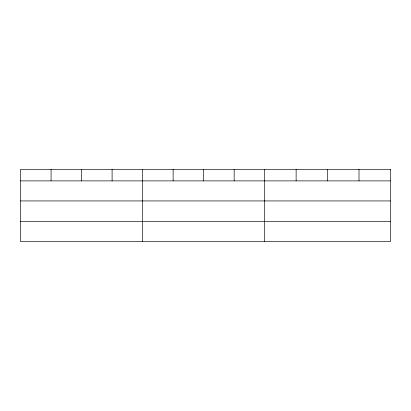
<?xml version="1.0" encoding="UTF-8"?>
<svg xmlns="http://www.w3.org/2000/svg" width="411" height="411" viewBox="0 0 411 411"><rect width="100%" height="100%" fill="white"/><g stroke="black" fill="none" stroke-linecap="round" stroke-linejoin="round"><path stroke-width="0.62" d="M20.55 180.891L390.45 180.891M20.55 200.933L390.45 200.933M20.55 221.58L390.45 221.58M359.009 169.378L359.009 180.891M327.567 169.378L327.567 180.891M296.125 169.378L296.125 180.891M264.684 169.378L264.684 241.622M234.167 169.378L234.167 180.891M203.65 169.378L203.65 180.891M173.134 169.378L173.134 180.891M142.617 169.378L142.617 241.622M112.1 169.378L112.1 180.891M81.584 169.378L81.584 180.891M51.067 169.378L51.067 180.891M390.45 169.378L20.55 169.378L20.55 241.622L390.45 241.622L390.45 169.378"/></g></svg>
